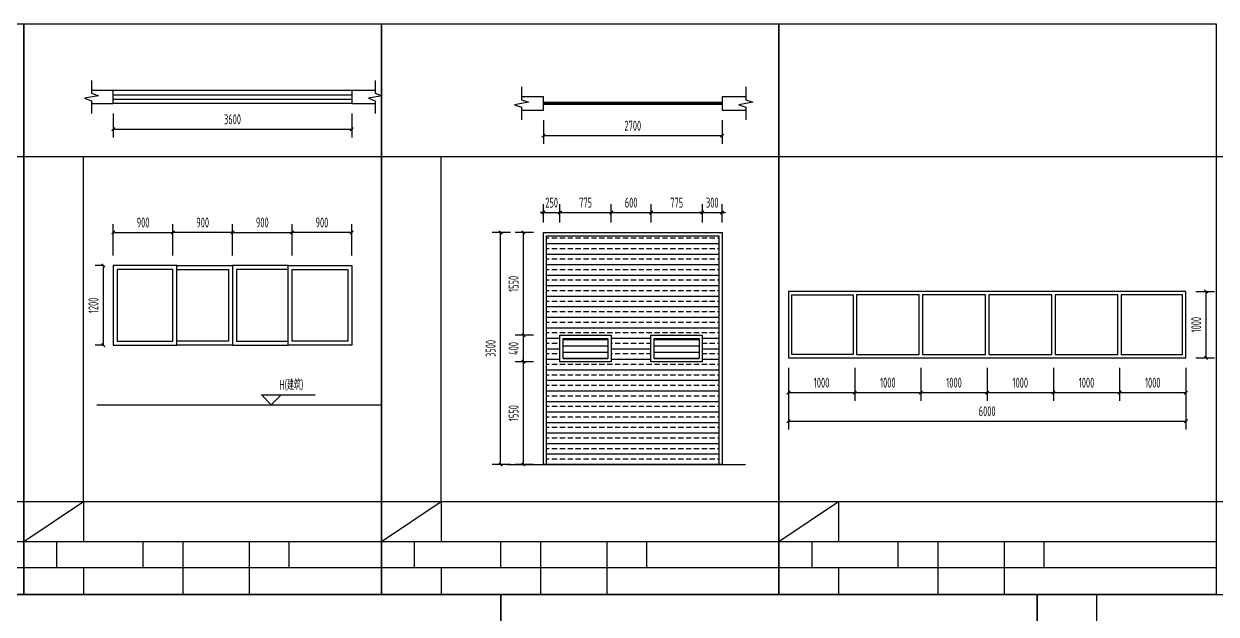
# Model space of a CAD drawing. Header units: millimetres. Extents: x 0 to 84100, y 0 to 29700.
# Drawn here: x 10250 to 28250, y 11690 to 20593 of the extents above; entities that cross this region are included whole.
import ezdxf
from ezdxf.enums import TextEntityAlignment as Align

# ---------------------------------------------------------------- set-up
doc = ezdxf.new("R2010")
doc.units = ezdxf.units.MM
doc.linetypes.add('DASHED', pattern=[19.05, 12.7, -6.35])
for name, color, linetype in [('A-ANNO-DIMS2', 94, 'Continuous'), ('A-ANNO-LEV1', 3, 'Continuous'), ('A-ANNO-SYMB', 3, 'Continuous'), ('A-ANNO-XREF', 7, 'Continuous'), ('A-DETL-LIN2', 7, 'Continuous'), ('A-DOOR', 4, 'Continuous'), ('A-ELEV-HATC', 8, 'Continuous'), ('A-ELEV-LIN2', 7, 'Continuous'), ('A-FLOR-IDEN', 7, 'Continuous'), ('A-TEXT', 7, 'Continuous'), ('A-WALL-FULL', 2, 'Continuous'), ('A-WALL-PATT', 252, 'Continuous'), ('A-WIN', 4, 'Continuous'), ('WINDOW', 4, 'Continuous')]:
    doc.layers.add(name, color=color, linetype=linetype)
doc.styles.add('DIM_FONT', font='gbxwxt.shx', dxfattribs={"width": 0.6, "bigfont": 'gbhzfs.shx'})
doc.styles.add('DIM_FONT_T3', font='gbxwxt.shx', dxfattribs={"width": 0.6, "bigfont": 'gbhzfs.shx'})
doc.styles.add('GBstyle', font='gbxwxt.shx', dxfattribs={"width": 0.7, "bigfont": 'gbhzfs.shx'})
doc.styles.add('HZTXT', font='gbxwxt.shx', dxfattribs={"width": 0.8, "bigfont": 'gbhzfs.shx'})
doc.styles.add('TK-FONT', font='gbxwxt.shx', dxfattribs={"width": 0.7, "bigfont": 'gbhzfs.shx'})
doc.dimstyles.new('DIMN50', dxfattribs={"dimscale": 0.5, "dimtxt": 300, "dimasz": 100, "dimexe": 250, "dimexo": 300, "dimgap": 150, "dimtad": 1, "dimdec": 0, "dimzin": 0, "dimdsep": 46, "dimtxsty": 'DIM_FONT', "dimblk": 'ARCHTICK', "dimcen": 0.09, "dimclrt": 7, "dimazin": 2, "dimtfac": 1, "dimtdec": 0, "dimtix": 1, "dimtmove": 2, "dimatfit": 3, "dimfxl": 1, "dimtolj": 1, "dimtzin": 0, "dimarcsym": 0})
doc.dimstyles.new('DIMN50$TCH&&50', dxfattribs={"dimtxt": 150, "dimasz": 50, "dimexe": 125, "dimexo": 150, "dimgap": 75, "dimtad": 1, "dimdec": 0, "dimzin": 0, "dimdsep": 46, "dimtxsty": 'DIM_FONT_T3', "dimblk": 'ARCHTICK', "dimcen": 0.09, "dimclrt": 7, "dimazin": 2, "dimtfac": 1, "dimtdec": 0, "dimtix": 1, "dimtmove": 2, "dimatfit": 3, "dimfxl": 1, "dimtolj": 1, "dimtzin": 0, "dimarcsym": 0})

# ---------------------------------------------------------------- blocks, each defined once
blk = doc.blocks.new('CG_04')
for p, q in [((0, -7807), (12000, -7808)), ((12000, -8208), (0, -8207))]:
    blk.add_line(p, q)
at = {"layer": 'A-DETL-LIN2'}
for p, q in [((900, -7207), (900, 0)), ((0, -7807), (900, -7207)), ((0, -7207), (900, -7207)), ((900, -7207), (900, -7807)), ((900, -7207), (12000, -7208)), ((2400, -7807), (2400, -8607)), ((3400, -7807), (3400, -8607)), ((4000, -7807), (4000, -8207)), ((900, -8207), (900, -8607))]:
    blk.add_line(p, q, dxfattribs=at)
for points in [[(0, 0), (12000, -1), (12000, -8608), (0, -8608), (0, 0)], [(500, -8207), (500, -7807)], [(1800, -8207), (1800, -7807)]]:
    blk.add_lwpolyline(points, dxfattribs=at)
at = {"layer": 'A-TEXT', "color": 3, "linetype": 'Continuous', "style": 'HZTXT', "width": 0.7}
for s, p in [('洞口高', (280, -7489)), ('洞口宽', (646, -7744)), ('类别', (258, -8107)), ('编号', (2106, -8107)), ('合计', (3703, -8107)), ('使用部位', (453, -8507)), ('玻璃类型', (2910, -8507))]:
    blk.add_text(s, height=150, dxfattribs=at).set_placement(p, align=Align.CENTER)
at = {"layer": 'A-TEXT', "linetype": 'Continuous', "style": 'TK-FONT', "width": 0.7}
blk.add_text('详见平面图', height=150, dxfattribs=at).set_placement((1556, -8414), align=Align.MIDDLE)
blk = doc.blocks.new('_ArchTick')
at = {"color": 0, "linetype": 'ByBlock', "const_width": 0.4}
blk.add_lwpolyline([(-0.5, -0.5), (0.5, 0.5)], dxfattribs=at)
blk = doc.blocks.new('*D296')
at = {"layer": 'A-ANNO-DIMS2', "color": 0, "lineweight": -2, "ltscale": 10, "transparency": 16777216}
for p, q in [((18093, 19143), (18093, 18782)), ((20793, 19143), (20793, 18782)), ((18093, 18907), (20793, 18907))]:
    blk.add_line(p, q, dxfattribs=at)
at = {"layer": 'Defpoints', "color": 0, "ltscale": 10, "transparency": 16777216}
for p in [(18093, 19293), (20793, 19293), (20793, 18907)]:
    blk.add_point(p, dxfattribs=at)
at = {"layer": 'A-ANNO-DIMS2', "color": 0, "lineweight": -2, "ltscale": 10, "transparency": 16777216, "xscale": 50, "yscale": 50, "zscale": 50, "rotation": 180}
blk.add_blockref('_ArchTick', (18093, 18907), dxfattribs=at)
at = {"layer": 'A-ANNO-DIMS2', "color": 0, "lineweight": -2, "ltscale": 10, "transparency": 16777216, "xscale": 50, "yscale": 50, "zscale": 50}
blk.add_blockref('_ArchTick', (20793, 18907), dxfattribs=at)
at = {"layer": 'A-ANNO-DIMS2', "color": 7, "ltscale": 10, "transparency": 16777216, "insert": (19443, 19057), "char_height": 150, "attachment_point": 5, "style": 'DIM_FONT'}
blk.add_mtext('\\A1;2700', dxfattribs=at)
blk = doc.blocks.new('*D297')
at = {"layer": 'A-ANNO-DIMS2', "color": 0, "lineweight": -2, "ltscale": 10, "transparency": 16777216}
for p, q in [((18093, 19143), (18093, 18782)), ((20793, 19143), (20793, 18782)), ((18093, 18907), (20793, 18907))]:
    blk.add_line(p, q, dxfattribs=at)
at = {"layer": 'Defpoints', "color": 0, "ltscale": 10, "transparency": 16777216}
for p in [(18093, 19293), (20793, 19293), (20793, 18907)]:
    blk.add_point(p, dxfattribs=at)
at = {"layer": 'A-ANNO-DIMS2', "color": 0, "lineweight": -2, "ltscale": 10, "transparency": 16777216, "xscale": 50, "yscale": 50, "zscale": 50, "rotation": 180}
blk.add_blockref('_ArchTick', (18093, 18907), dxfattribs=at)
at = {"layer": 'A-ANNO-DIMS2', "color": 0, "lineweight": -2, "ltscale": 10, "transparency": 16777216, "xscale": 50, "yscale": 50, "zscale": 50}
blk.add_blockref('_ArchTick', (20793, 18907), dxfattribs=at)
at = {"layer": 'A-ANNO-DIMS2', "color": 7, "ltscale": 10, "transparency": 16777216, "insert": (19443, 19057), "char_height": 150, "attachment_point": 5, "style": 'DIM_FONT'}
blk.add_mtext('\\A1;2700', dxfattribs=at)
blk = doc.blocks.new('A$C66261555')
for p, q in [((0, 1760), (4500, 1760)), ((4500, 1360), (0, 1360))]:
    blk.add_line(p, q)
at = {"layer": 'A-DETL-LIN2'}
for p, q in [((0, 7567), (4500, 7567)), ((900, 2360), (900, 7567)), ((0, 1760), (900, 2360)), ((0, 2360), (900, 2360)), ((900, 2360), (900, 1760)), ((900, 2360), (4500, 2360)), ((2400, 1760), (2400, 960)), ((3400, 1760), (3400, 960)), ((4000, 1760), (4000, 1360)), ((900, 1360), (900, 960))]:
    blk.add_line(p, q, dxfattribs=at)
for points in [[(0, 9567), (4500, 9567), (4500, 960), (0, 960), (0, 9567)], [(500, 1360), (500, 1760)], [(1800, 1360), (1800, 1760)]]:
    blk.add_lwpolyline(points, dxfattribs=at)
at = {"layer": 'A-TEXT', "color": 3, "linetype": 'Continuous', "style": 'HZTXT', "width": 0.7}
for s, p in [('洞口高', (280, 2078)), ('洞口宽', (646, 1822)), ('类别', (258, 1460)), ('编号', (2106, 1460)), ('合计', (3703, 1460)), ('使用部位', (453, 1060)), ('门窗类型', (2910, 1060))]:
    blk.add_text(s, height=150, dxfattribs=at).set_placement(p, align=Align.CENTER)
at = {"layer": 'A-TEXT', "linetype": 'Continuous', "style": 'TK-FONT', "width": 0.7}
blk.add_text('详见平面图', height=150, dxfattribs=at).set_placement((1556, 1153), align=Align.MIDDLE)
blk = doc.blocks.new('*D418')
at = {"layer": 'A-ANNO-DIMS2', "color": 0, "lineweight": -2, "ltscale": 10, "transparency": 16777216}
for p, q in [((11450, 16947), (11325, 16947)), ((11450, 15747), (11450, 16947)), ((11450, 15747), (11325, 15747))]:
    blk.add_line(p, q, dxfattribs=at)
at = {"layer": 'Defpoints', "color": 0, "ltscale": 10, "transparency": 16777216}
for p in [(11450, 16947), (11600, 16947), (11600, 15747)]:
    blk.add_point(p, dxfattribs=at)
at = {"layer": 'A-ANNO-DIMS2', "color": 0, "lineweight": -2, "ltscale": 10, "transparency": 16777216, "xscale": 50, "yscale": 50, "zscale": 50}
for p, rotation in [((11450, 16947), 90), ((11450, 15747), 270)]:
    blk.add_blockref('_ArchTick', p, dxfattribs=dict(at, rotation=rotation))
at = {"layer": 'A-ANNO-DIMS2', "color": 7, "ltscale": 10, "transparency": 16777216, "insert": (11300, 16347), "char_height": 150, "attachment_point": 5, "rotation": 90, "style": 'DIM_FONT'}
blk.add_mtext('\\A1;1200', dxfattribs=at)
blk = doc.blocks.new('A$C0F08300E')
at = {"layer": 'A-ANNO-LEV1'}
for p, q in [((150, 0), (0, 150)), ((0, 150), (814, 150)), ((150, 0), (300, 150))]:
    blk.add_line(p, q, dxfattribs=at)
at = {"layer": 'A-FLOR-IDEN', "style": 'GBstyle', "width": 0.7}
blk.add_attdef('H(建筑)', (273, 226), '', height=150, dxfattribs=at)
blk = doc.blocks.new('*D419')
at = {"layer": 'A-ANNO-DIMS2', "color": 0, "lineweight": -2, "ltscale": 10, "transparency": 16777216}
for p, q in [((11600, 17097), (11600, 17572)), ((12500, 17097), (12500, 17572)), ((11600, 17447), (12500, 17447))]:
    blk.add_line(p, q, dxfattribs=at)
at = {"layer": 'Defpoints', "color": 0, "ltscale": 10, "transparency": 16777216}
for p in [(12500, 17447), (11600, 16947), (12500, 16947)]:
    blk.add_point(p, dxfattribs=at)
at = {"layer": 'A-ANNO-DIMS2', "color": 0, "lineweight": -2, "ltscale": 10, "transparency": 16777216, "xscale": 50, "yscale": 50, "zscale": 50, "rotation": 180}
blk.add_blockref('_ArchTick', (11600, 17447), dxfattribs=at)
at = {"layer": 'A-ANNO-DIMS2', "color": 0, "lineweight": -2, "ltscale": 10, "transparency": 16777216, "xscale": 50, "yscale": 50, "zscale": 50}
blk.add_blockref('_ArchTick', (12500, 17447), dxfattribs=at)
at = {"layer": 'A-ANNO-DIMS2', "color": 7, "ltscale": 10, "transparency": 16777216, "insert": (12050, 17597), "char_height": 150, "attachment_point": 5, "style": 'DIM_FONT'}
blk.add_mtext('\\A1;900', dxfattribs=at)
blk = doc.blocks.new('*D420')
at = {"layer": 'A-ANNO-DIMS2', "color": 0, "lineweight": -2, "ltscale": 10, "transparency": 16777216}
for p, q in [((12500, 17097), (12500, 17572)), ((13400, 17097), (13400, 17572)), ((13400, 17447), (12500, 17447))]:
    blk.add_line(p, q, dxfattribs=at)
at = {"layer": 'Defpoints', "color": 0, "ltscale": 10, "transparency": 16777216}
for p in [(12500, 17447), (12500, 16947), (13400, 16947)]:
    blk.add_point(p, dxfattribs=at)
at = {"layer": 'A-ANNO-DIMS2', "color": 0, "lineweight": -2, "ltscale": 10, "transparency": 16777216, "xscale": 50, "yscale": 50, "zscale": 50, "rotation": 180}
blk.add_blockref('_ArchTick', (12500, 17447), dxfattribs=at)
at = {"layer": 'A-ANNO-DIMS2', "color": 0, "lineweight": -2, "ltscale": 10, "transparency": 16777216, "xscale": 50, "yscale": 50, "zscale": 50}
blk.add_blockref('_ArchTick', (13400, 17447), dxfattribs=at)
at = {"layer": 'A-ANNO-DIMS2', "color": 7, "ltscale": 10, "transparency": 16777216, "insert": (12950, 17597), "char_height": 150, "attachment_point": 5, "style": 'DIM_FONT'}
blk.add_mtext('\\A1;900', dxfattribs=at)
blk = doc.blocks.new('*D402')
at = {"layer": 'A-ANNO-DIMS2', "color": 0, "lineweight": -2, "ltscale": 10, "transparency": 16777216}
for p, q in [((13400, 17097), (13400, 17572)), ((14300, 17097), (14300, 17572)), ((13400, 17447), (14300, 17447))]:
    blk.add_line(p, q, dxfattribs=at)
at = {"layer": 'Defpoints', "color": 0, "ltscale": 10, "transparency": 16777216}
for p in [(14300, 17447), (13400, 16947), (14300, 16947)]:
    blk.add_point(p, dxfattribs=at)
at = {"layer": 'A-ANNO-DIMS2', "color": 0, "lineweight": -2, "ltscale": 10, "transparency": 16777216, "xscale": 50, "yscale": 50, "zscale": 50, "rotation": 180}
blk.add_blockref('_ArchTick', (13400, 17447), dxfattribs=at)
at = {"layer": 'A-ANNO-DIMS2', "color": 0, "lineweight": -2, "ltscale": 10, "transparency": 16777216, "xscale": 50, "yscale": 50, "zscale": 50}
blk.add_blockref('_ArchTick', (14300, 17447), dxfattribs=at)
at = {"layer": 'A-ANNO-DIMS2', "color": 7, "ltscale": 10, "transparency": 16777216, "insert": (13850, 17597), "char_height": 150, "attachment_point": 5, "style": 'DIM_FONT'}
blk.add_mtext('\\A1;900', dxfattribs=at)
blk = doc.blocks.new('*D403')
at = {"layer": 'A-ANNO-DIMS2', "color": 0, "lineweight": -2, "ltscale": 10, "transparency": 16777216}
for p, q in [((14300, 17097), (14300, 17572)), ((15200, 17097), (15200, 17572)), ((15200, 17447), (14300, 17447))]:
    blk.add_line(p, q, dxfattribs=at)
at = {"layer": 'Defpoints', "color": 0, "ltscale": 10, "transparency": 16777216}
for p in [(14300, 17447), (14300, 16947), (15200, 16947)]:
    blk.add_point(p, dxfattribs=at)
at = {"layer": 'A-ANNO-DIMS2', "color": 0, "lineweight": -2, "ltscale": 10, "transparency": 16777216, "xscale": 50, "yscale": 50, "zscale": 50, "rotation": 180}
blk.add_blockref('_ArchTick', (14300, 17447), dxfattribs=at)
at = {"layer": 'A-ANNO-DIMS2', "color": 0, "lineweight": -2, "ltscale": 10, "transparency": 16777216, "xscale": 50, "yscale": 50, "zscale": 50}
blk.add_blockref('_ArchTick', (15200, 17447), dxfattribs=at)
at = {"layer": 'A-ANNO-DIMS2', "color": 7, "ltscale": 10, "transparency": 16777216, "insert": (14750, 17597), "char_height": 150, "attachment_point": 5, "style": 'DIM_FONT'}
blk.add_mtext('\\A1;900', dxfattribs=at)
blk = doc.blocks.new('*D404')
at = {"layer": 'A-ANNO-DIMS2', "color": 0, "lineweight": -2, "ltscale": 10, "transparency": 16777216}
for p, q in [((17597, 17447), (17322, 17447)), ((17447, 13947), (17447, 17447)), ((17597, 13947), (17322, 13947))]:
    blk.add_line(p, q, dxfattribs=at)
at = {"layer": 'Defpoints', "color": 0, "ltscale": 10, "transparency": 16777216}
for p in [(17447, 17447), (17747, 17447), (17747, 13947)]:
    blk.add_point(p, dxfattribs=at)
at = {"layer": 'A-ANNO-DIMS2', "color": 0, "lineweight": -2, "ltscale": 10, "transparency": 16777216, "xscale": 50, "yscale": 50, "zscale": 50}
for p, rotation in [((17447, 17447), 90), ((17447, 13947), 270)]:
    blk.add_blockref('_ArchTick', p, dxfattribs=dict(at, rotation=rotation))
at = {"layer": 'A-ANNO-DIMS2', "color": 7, "ltscale": 10, "transparency": 16777216, "insert": (17297, 15697), "char_height": 150, "attachment_point": 5, "rotation": 90, "style": 'DIM_FONT'}
blk.add_mtext('\\A1;3500', dxfattribs=at)
blk = doc.blocks.new('CG_02')
for p, q in [((0, -7807), (8100, -7807)), ((8100, -8207), (0, -8207))]:
    blk.add_line(p, q)
at = {"layer": 'A-DETL-LIN2'}
for p, q in [((0, -2000), (8100, -2000)), ((900, -7207), (900, -2000)), ((0, -7807), (900, -7207)), ((0, -7207), (900, -7207)), ((900, -7207), (900, -7807)), ((900, -7207), (8100, -7207)), ((2400, -7807), (2400, -8607)), ((3400, -7807), (3400, -8607)), ((4000, -7807), (4000, -8207)), ((900, -8207), (900, -8607))]:
    blk.add_line(p, q, dxfattribs=at)
for points in [[(0, 0), (8100, 0), (8100, -8607), (0, -8607), (0, 0)], [(500, -8207), (500, -7807)], [(1800, -8207), (1800, -7807)]]:
    blk.add_lwpolyline(points, dxfattribs=at)
at = {"layer": 'A-TEXT', "color": 3, "linetype": 'Continuous', "style": 'HZTXT', "width": 0.7}
for s, p in [('洞口高', (280, -7489)), ('洞口宽', (646, -7744)), ('类别', (258, -8107)), ('编号', (2106, -8107)), ('合计', (3703, -8107)), ('使用部位', (453, -8507)), ('门类型', (2910, -8507))]:
    blk.add_text(s, height=150, dxfattribs=at).set_placement(p, align=Align.CENTER)
at = {"layer": 'A-TEXT', "linetype": 'Continuous', "style": 'TK-FONT', "width": 0.7}
blk.add_text('详见平面图', height=150, dxfattribs=at).set_placement((1556, -8414), align=Align.MIDDLE)
blk = doc.blocks.new('*D371')
at = {"layer": 'A-ANNO-DIMS2', "color": 0, "lineweight": -2, "ltscale": 10, "transparency": 16777216}
for p, q in [((11600, 19240), (11600, 18879)), ((15200, 19240), (15200, 18879)), ((11600, 19004), (15200, 19004))]:
    blk.add_line(p, q, dxfattribs=at)
at = {"layer": 'Defpoints', "color": 0, "ltscale": 10, "transparency": 16777216}
for p in [(11600, 19390), (15200, 19390), (15200, 19004)]:
    blk.add_point(p, dxfattribs=at)
at = {"layer": 'A-ANNO-DIMS2', "color": 0, "lineweight": -2, "ltscale": 10, "transparency": 16777216, "xscale": 50, "yscale": 50, "zscale": 50, "rotation": 180}
blk.add_blockref('_ArchTick', (11600, 19004), dxfattribs=at)
at = {"layer": 'A-ANNO-DIMS2', "color": 0, "lineweight": -2, "ltscale": 10, "transparency": 16777216, "xscale": 50, "yscale": 50, "zscale": 50}
blk.add_blockref('_ArchTick', (15200, 19004), dxfattribs=at)
at = {"layer": 'A-ANNO-DIMS2', "color": 7, "ltscale": 10, "transparency": 16777216, "insert": (13400, 19154), "char_height": 150, "attachment_point": 5, "style": 'DIM_FONT_T3'}
blk.add_mtext('\\A1;3600', dxfattribs=at)
blk = doc.blocks.new('*D375')
at = {"layer": 'A-ANNO-DIMS2', "color": 0, "lineweight": -2, "ltscale": 10, "transparency": 16777216}
for p, q in [((18093, 17597), (18093, 17872)), ((18343, 17597), (18343, 17872)), ((18093, 17747), (18043, 17747)), ((18093, 17747), (18343, 17747)), ((18343, 17747), (18393, 17747))]:
    blk.add_line(p, q, dxfattribs=at)
at = {"layer": 'Defpoints', "color": 0, "ltscale": 10, "transparency": 16777216}
for p in [(18343, 17747), (18093, 17447), (18343, 17447)]:
    blk.add_point(p, dxfattribs=at)
at = {"layer": 'A-ANNO-DIMS2', "color": 0, "lineweight": -2, "ltscale": 10, "transparency": 16777216, "xscale": 50, "yscale": 50, "zscale": 50}
blk.add_blockref('_ArchTick', (18093, 17747), dxfattribs=at)
at = {"layer": 'A-ANNO-DIMS2', "color": 0, "lineweight": -2, "ltscale": 10, "transparency": 16777216, "xscale": 50, "yscale": 50, "zscale": 50, "rotation": 180}
blk.add_blockref('_ArchTick', (18343, 17747), dxfattribs=at)
at = {"layer": 'A-ANNO-DIMS2', "color": 7, "ltscale": 10, "transparency": 16777216, "insert": (18218, 17897), "char_height": 150, "attachment_point": 5, "style": 'DIM_FONT_T3'}
blk.add_mtext('\\A1;250', dxfattribs=at)
blk = doc.blocks.new('*D376')
at = {"layer": 'A-ANNO-DIMS2', "color": 0, "lineweight": -2, "ltscale": 10, "transparency": 16777216}
for p, q in [((18343, 17597), (18343, 17872)), ((19118, 17597), (19118, 17872)), ((18343, 17747), (19118, 17747))]:
    blk.add_line(p, q, dxfattribs=at)
at = {"layer": 'Defpoints', "color": 0, "ltscale": 10, "transparency": 16777216}
for p in [(19118, 17747), (18343, 17447), (19118, 17447)]:
    blk.add_point(p, dxfattribs=at)
at = {"layer": 'A-ANNO-DIMS2', "color": 0, "lineweight": -2, "ltscale": 10, "transparency": 16777216, "xscale": 50, "yscale": 50, "zscale": 50, "rotation": 180}
blk.add_blockref('_ArchTick', (18343, 17747), dxfattribs=at)
at = {"layer": 'A-ANNO-DIMS2', "color": 0, "lineweight": -2, "ltscale": 10, "transparency": 16777216, "xscale": 50, "yscale": 50, "zscale": 50}
blk.add_blockref('_ArchTick', (19118, 17747), dxfattribs=at)
at = {"layer": 'A-ANNO-DIMS2', "color": 7, "ltscale": 10, "transparency": 16777216, "insert": (18730, 17897), "char_height": 150, "attachment_point": 5, "style": 'DIM_FONT_T3'}
blk.add_mtext('\\A1;775', dxfattribs=at)
blk = doc.blocks.new('*D377')
at = {"layer": 'A-ANNO-DIMS2', "color": 0, "lineweight": -2, "ltscale": 10, "transparency": 16777216}
for p, q in [((19118, 17597), (19118, 17872)), ((19718, 17597), (19718, 17872)), ((19118, 17747), (19718, 17747))]:
    blk.add_line(p, q, dxfattribs=at)
at = {"layer": 'Defpoints', "color": 0, "ltscale": 10, "transparency": 16777216}
for p in [(19718, 17747), (19118, 17447), (19718, 17447)]:
    blk.add_point(p, dxfattribs=at)
at = {"layer": 'A-ANNO-DIMS2', "color": 0, "lineweight": -2, "ltscale": 10, "transparency": 16777216, "xscale": 50, "yscale": 50, "zscale": 50, "rotation": 180}
blk.add_blockref('_ArchTick', (19118, 17747), dxfattribs=at)
at = {"layer": 'A-ANNO-DIMS2', "color": 0, "lineweight": -2, "ltscale": 10, "transparency": 16777216, "xscale": 50, "yscale": 50, "zscale": 50}
blk.add_blockref('_ArchTick', (19718, 17747), dxfattribs=at)
at = {"layer": 'A-ANNO-DIMS2', "color": 7, "ltscale": 10, "transparency": 16777216, "insert": (19418, 17897), "char_height": 150, "attachment_point": 5, "style": 'DIM_FONT_T3'}
blk.add_mtext('\\A1;600', dxfattribs=at)
blk = doc.blocks.new('*D378')
at = {"layer": 'A-ANNO-DIMS2', "color": 0, "lineweight": -2, "ltscale": 10, "transparency": 16777216}
for p, q in [((19718, 17597), (19718, 17872)), ((20493, 17597), (20493, 17872)), ((19718, 17747), (20493, 17747))]:
    blk.add_line(p, q, dxfattribs=at)
at = {"layer": 'Defpoints', "color": 0, "ltscale": 10, "transparency": 16777216}
for p in [(20493, 17747), (19718, 17447), (20493, 17447)]:
    blk.add_point(p, dxfattribs=at)
at = {"layer": 'A-ANNO-DIMS2', "color": 0, "lineweight": -2, "ltscale": 10, "transparency": 16777216, "xscale": 50, "yscale": 50, "zscale": 50, "rotation": 180}
blk.add_blockref('_ArchTick', (19718, 17747), dxfattribs=at)
at = {"layer": 'A-ANNO-DIMS2', "color": 0, "lineweight": -2, "ltscale": 10, "transparency": 16777216, "xscale": 50, "yscale": 50, "zscale": 50}
blk.add_blockref('_ArchTick', (20493, 17747), dxfattribs=at)
at = {"layer": 'A-ANNO-DIMS2', "color": 7, "ltscale": 10, "transparency": 16777216, "insert": (20105, 17897), "char_height": 150, "attachment_point": 5, "style": 'DIM_FONT_T3'}
blk.add_mtext('\\A1;775', dxfattribs=at)
blk = doc.blocks.new('*D379')
at = {"layer": 'A-ANNO-DIMS2', "color": 0, "lineweight": -2, "ltscale": 10, "transparency": 16777216}
for p, q in [((20493, 17597), (20493, 17872)), ((20793, 17597), (20793, 17872)), ((20493, 17747), (20443, 17747)), ((20493, 17747), (20793, 17747)), ((20793, 17747), (20843, 17747))]:
    blk.add_line(p, q, dxfattribs=at)
at = {"layer": 'Defpoints', "color": 0, "ltscale": 10, "transparency": 16777216}
for p in [(20793, 17747), (20493, 17447), (20793, 17447)]:
    blk.add_point(p, dxfattribs=at)
at = {"layer": 'A-ANNO-DIMS2', "color": 0, "lineweight": -2, "ltscale": 10, "transparency": 16777216, "xscale": 50, "yscale": 50, "zscale": 50}
blk.add_blockref('_ArchTick', (20493, 17747), dxfattribs=at)
at = {"layer": 'A-ANNO-DIMS2', "color": 0, "lineweight": -2, "ltscale": 10, "transparency": 16777216, "xscale": 50, "yscale": 50, "zscale": 50, "rotation": 180}
blk.add_blockref('_ArchTick', (20793, 17747), dxfattribs=at)
at = {"layer": 'A-ANNO-DIMS2', "color": 7, "ltscale": 10, "transparency": 16777216, "insert": (20643, 17897), "char_height": 150, "attachment_point": 5, "style": 'DIM_FONT_T3'}
blk.add_mtext('\\A1;300', dxfattribs=at)
blk = doc.blocks.new('*D380')
at = {"layer": 'A-ANNO-DIMS2', "color": 0, "lineweight": -2, "ltscale": 10, "transparency": 16777216}
for p, q in [((17943, 15497), (17668, 15497)), ((17793, 13947), (17793, 15497)), ((17943, 13947), (17668, 13947))]:
    blk.add_line(p, q, dxfattribs=at)
at = {"layer": 'Defpoints', "color": 0, "ltscale": 10, "transparency": 16777216}
for p in [(17793, 15497), (18093, 15497), (18093, 13947)]:
    blk.add_point(p, dxfattribs=at)
at = {"layer": 'A-ANNO-DIMS2', "color": 0, "lineweight": -2, "ltscale": 10, "transparency": 16777216, "xscale": 50, "yscale": 50, "zscale": 50}
for p, rotation in [((17793, 15497), 90), ((17793, 13947), 270)]:
    blk.add_blockref('_ArchTick', p, dxfattribs=dict(at, rotation=rotation))
at = {"layer": 'A-ANNO-DIMS2', "color": 7, "ltscale": 10, "transparency": 16777216, "insert": (17643, 14722), "char_height": 150, "attachment_point": 5, "rotation": 90, "style": 'DIM_FONT_T3'}
blk.add_mtext('\\A1;1550', dxfattribs=at)
blk = doc.blocks.new('*D381')
at = {"layer": 'A-ANNO-DIMS2', "color": 0, "lineweight": -2, "ltscale": 10, "transparency": 16777216}
for p, q in [((17943, 15897), (17668, 15897)), ((17793, 15497), (17793, 15897)), ((17943, 15497), (17668, 15497))]:
    blk.add_line(p, q, dxfattribs=at)
at = {"layer": 'Defpoints', "color": 0, "ltscale": 10, "transparency": 16777216}
for p in [(17793, 15897), (18093, 15897), (18093, 15497)]:
    blk.add_point(p, dxfattribs=at)
at = {"layer": 'A-ANNO-DIMS2', "color": 0, "lineweight": -2, "ltscale": 10, "transparency": 16777216, "xscale": 50, "yscale": 50, "zscale": 50}
for p, rotation in [((17793, 15897), 90), ((17793, 15497), 270)]:
    blk.add_blockref('_ArchTick', p, dxfattribs=dict(at, rotation=rotation))
at = {"layer": 'A-ANNO-DIMS2', "color": 7, "ltscale": 10, "transparency": 16777216, "insert": (17643, 15697), "char_height": 150, "attachment_point": 5, "rotation": 90, "style": 'DIM_FONT_T3'}
blk.add_mtext('\\A1;400', dxfattribs=at)
blk = doc.blocks.new('*D382')
at = {"layer": 'A-ANNO-DIMS2', "color": 0, "lineweight": -2, "ltscale": 10, "transparency": 16777216}
for p, q in [((17943, 17447), (17668, 17447)), ((17793, 15897), (17793, 17447)), ((17943, 15897), (17668, 15897))]:
    blk.add_line(p, q, dxfattribs=at)
at = {"layer": 'Defpoints', "color": 0, "ltscale": 10, "transparency": 16777216}
for p in [(17793, 17447), (18093, 17447), (18093, 15897)]:
    blk.add_point(p, dxfattribs=at)
at = {"layer": 'A-ANNO-DIMS2', "color": 0, "lineweight": -2, "ltscale": 10, "transparency": 16777216, "xscale": 50, "yscale": 50, "zscale": 50}
for p, rotation in [((17793, 17447), 90), ((17793, 15897), 270)]:
    blk.add_blockref('_ArchTick', p, dxfattribs=dict(at, rotation=rotation))
at = {"layer": 'A-ANNO-DIMS2', "color": 7, "ltscale": 10, "transparency": 16777216, "insert": (17643, 16672), "char_height": 150, "attachment_point": 5, "rotation": 90, "style": 'DIM_FONT_T3'}
blk.add_mtext('\\A1;1550', dxfattribs=at)
blk = doc.blocks.new('*D392')
at = {"layer": 'A-ANNO-DIMS2', "color": 0, "lineweight": -2, "ltscale": 10, "transparency": 16777216}
for p, q in [((21793, 15406), (21793, 14906)), ((22793, 15406), (22793, 14906)), ((21793, 15031), (22793, 15031))]:
    blk.add_line(p, q, dxfattribs=at)
at = {"layer": 'Defpoints', "color": 0, "ltscale": 10, "transparency": 16777216}
for p in [(21793, 15556), (22793, 15556), (22793, 15031)]:
    blk.add_point(p, dxfattribs=at)
at = {"layer": 'A-ANNO-DIMS2', "color": 0, "lineweight": -2, "ltscale": 10, "transparency": 16777216, "xscale": 50, "yscale": 50, "zscale": 50, "rotation": 180}
blk.add_blockref('_ArchTick', (21793, 15031), dxfattribs=at)
at = {"layer": 'A-ANNO-DIMS2', "color": 0, "lineweight": -2, "ltscale": 10, "transparency": 16777216, "xscale": 50, "yscale": 50, "zscale": 50}
blk.add_blockref('_ArchTick', (22793, 15031), dxfattribs=at)
at = {"layer": 'A-ANNO-DIMS2', "color": 7, "ltscale": 10, "transparency": 16777216, "insert": (22293, 15181), "char_height": 150, "attachment_point": 5, "style": 'DIM_FONT_T3'}
blk.add_mtext('\\A1;1000', dxfattribs=at)
blk = doc.blocks.new('*D393')
at = {"layer": 'A-ANNO-DIMS2', "color": 0, "lineweight": -2, "ltscale": 10, "transparency": 16777216}
for p, q in [((22793, 15406), (22793, 14906)), ((23793, 15406), (23793, 14906)), ((22793, 15031), (23793, 15031))]:
    blk.add_line(p, q, dxfattribs=at)
at = {"layer": 'Defpoints', "color": 0, "ltscale": 10, "transparency": 16777216}
for p in [(22793, 15556), (23793, 15556), (23793, 15031)]:
    blk.add_point(p, dxfattribs=at)
at = {"layer": 'A-ANNO-DIMS2', "color": 0, "lineweight": -2, "ltscale": 10, "transparency": 16777216, "xscale": 50, "yscale": 50, "zscale": 50, "rotation": 180}
blk.add_blockref('_ArchTick', (22793, 15031), dxfattribs=at)
at = {"layer": 'A-ANNO-DIMS2', "color": 0, "lineweight": -2, "ltscale": 10, "transparency": 16777216, "xscale": 50, "yscale": 50, "zscale": 50}
blk.add_blockref('_ArchTick', (23793, 15031), dxfattribs=at)
at = {"layer": 'A-ANNO-DIMS2', "color": 7, "ltscale": 10, "transparency": 16777216, "insert": (23293, 15181), "char_height": 150, "attachment_point": 5, "style": 'DIM_FONT_T3'}
blk.add_mtext('\\A1;1000', dxfattribs=at)
blk = doc.blocks.new('*D394')
at = {"layer": 'A-ANNO-DIMS2', "color": 0, "lineweight": -2, "ltscale": 10, "transparency": 16777216}
for p, q in [((23793, 15406), (23793, 14906)), ((24793, 15406), (24793, 14906)), ((23793, 15031), (24793, 15031))]:
    blk.add_line(p, q, dxfattribs=at)
at = {"layer": 'Defpoints', "color": 0, "ltscale": 10, "transparency": 16777216}
for p in [(23793, 15556), (24793, 15556), (24793, 15031)]:
    blk.add_point(p, dxfattribs=at)
at = {"layer": 'A-ANNO-DIMS2', "color": 0, "lineweight": -2, "ltscale": 10, "transparency": 16777216, "xscale": 50, "yscale": 50, "zscale": 50, "rotation": 180}
blk.add_blockref('_ArchTick', (23793, 15031), dxfattribs=at)
at = {"layer": 'A-ANNO-DIMS2', "color": 0, "lineweight": -2, "ltscale": 10, "transparency": 16777216, "xscale": 50, "yscale": 50, "zscale": 50}
blk.add_blockref('_ArchTick', (24793, 15031), dxfattribs=at)
at = {"layer": 'A-ANNO-DIMS2', "color": 7, "ltscale": 10, "transparency": 16777216, "insert": (24293, 15181), "char_height": 150, "attachment_point": 5, "style": 'DIM_FONT_T3'}
blk.add_mtext('\\A1;1000', dxfattribs=at)
blk = doc.blocks.new('*D395')
at = {"layer": 'A-ANNO-DIMS2', "color": 0, "lineweight": -2, "ltscale": 10, "transparency": 16777216}
for p, q in [((24793, 15406), (24793, 14906)), ((25793, 15406), (25793, 14906)), ((24793, 15031), (25793, 15031))]:
    blk.add_line(p, q, dxfattribs=at)
at = {"layer": 'Defpoints', "color": 0, "ltscale": 10, "transparency": 16777216}
for p in [(24793, 15556), (25793, 15556), (25793, 15031)]:
    blk.add_point(p, dxfattribs=at)
at = {"layer": 'A-ANNO-DIMS2', "color": 0, "lineweight": -2, "ltscale": 10, "transparency": 16777216, "xscale": 50, "yscale": 50, "zscale": 50, "rotation": 180}
blk.add_blockref('_ArchTick', (24793, 15031), dxfattribs=at)
at = {"layer": 'A-ANNO-DIMS2', "color": 0, "lineweight": -2, "ltscale": 10, "transparency": 16777216, "xscale": 50, "yscale": 50, "zscale": 50}
blk.add_blockref('_ArchTick', (25793, 15031), dxfattribs=at)
at = {"layer": 'A-ANNO-DIMS2', "color": 7, "ltscale": 10, "transparency": 16777216, "insert": (25293, 15181), "char_height": 150, "attachment_point": 5, "style": 'DIM_FONT_T3'}
blk.add_mtext('\\A1;1000', dxfattribs=at)
blk = doc.blocks.new('*D396')
at = {"layer": 'A-ANNO-DIMS2', "color": 0, "lineweight": -2, "ltscale": 10, "transparency": 16777216}
for p, q in [((25793, 15406), (25793, 14906)), ((26793, 15406), (26793, 14906)), ((25793, 15031), (26793, 15031))]:
    blk.add_line(p, q, dxfattribs=at)
at = {"layer": 'Defpoints', "color": 0, "ltscale": 10, "transparency": 16777216}
for p in [(25793, 15556), (26793, 15556), (26793, 15031)]:
    blk.add_point(p, dxfattribs=at)
at = {"layer": 'A-ANNO-DIMS2', "color": 0, "lineweight": -2, "ltscale": 10, "transparency": 16777216, "xscale": 50, "yscale": 50, "zscale": 50, "rotation": 180}
blk.add_blockref('_ArchTick', (25793, 15031), dxfattribs=at)
at = {"layer": 'A-ANNO-DIMS2', "color": 0, "lineweight": -2, "ltscale": 10, "transparency": 16777216, "xscale": 50, "yscale": 50, "zscale": 50}
blk.add_blockref('_ArchTick', (26793, 15031), dxfattribs=at)
at = {"layer": 'A-ANNO-DIMS2', "color": 7, "ltscale": 10, "transparency": 16777216, "insert": (26293, 15181), "char_height": 150, "attachment_point": 5, "style": 'DIM_FONT_T3'}
blk.add_mtext('\\A1;1000', dxfattribs=at)
blk = doc.blocks.new('*D397')
at = {"layer": 'A-ANNO-DIMS2', "color": 0, "lineweight": -2, "ltscale": 10, "transparency": 16777216}
for p, q in [((26793, 15406), (26793, 14906)), ((27793, 15406), (27793, 14906)), ((26793, 15031), (27793, 15031))]:
    blk.add_line(p, q, dxfattribs=at)
at = {"layer": 'Defpoints', "color": 0, "ltscale": 10, "transparency": 16777216}
for p in [(26793, 15556), (27793, 15556), (27793, 15031)]:
    blk.add_point(p, dxfattribs=at)
at = {"layer": 'A-ANNO-DIMS2', "color": 0, "lineweight": -2, "ltscale": 10, "transparency": 16777216, "xscale": 50, "yscale": 50, "zscale": 50, "rotation": 180}
blk.add_blockref('_ArchTick', (26793, 15031), dxfattribs=at)
at = {"layer": 'A-ANNO-DIMS2', "color": 0, "lineweight": -2, "ltscale": 10, "transparency": 16777216, "xscale": 50, "yscale": 50, "zscale": 50}
blk.add_blockref('_ArchTick', (27793, 15031), dxfattribs=at)
at = {"layer": 'A-ANNO-DIMS2', "color": 7, "ltscale": 10, "transparency": 16777216, "insert": (27293, 15181), "char_height": 150, "attachment_point": 5, "style": 'DIM_FONT_T3'}
blk.add_mtext('\\A1;1000', dxfattribs=at)
blk = doc.blocks.new('*D398')
at = {"layer": 'A-ANNO-DIMS2', "color": 0, "lineweight": -2, "ltscale": 10, "transparency": 16777216}
for p, q in [((27943, 16556), (28223, 16556)), ((28098, 15556), (28098, 16556)), ((27943, 15556), (28223, 15556))]:
    blk.add_line(p, q, dxfattribs=at)
at = {"layer": 'Defpoints', "color": 0, "ltscale": 10, "transparency": 16777216}
for p in [(27793, 16556), (28098, 16556), (27793, 15556)]:
    blk.add_point(p, dxfattribs=at)
at = {"layer": 'A-ANNO-DIMS2', "color": 0, "lineweight": -2, "ltscale": 10, "transparency": 16777216, "xscale": 50, "yscale": 50, "zscale": 50}
for p, rotation in [((28098, 16556), 90), ((28098, 15556), 270)]:
    blk.add_blockref('_ArchTick', p, dxfattribs=dict(at, rotation=rotation))
at = {"layer": 'A-ANNO-DIMS2', "color": 7, "ltscale": 10, "transparency": 16777216, "insert": (27948, 16056), "char_height": 150, "attachment_point": 5, "rotation": 90, "style": 'DIM_FONT_T3'}
blk.add_mtext('\\A1;1000', dxfattribs=at)
blk = doc.blocks.new('*D237')
at = {"layer": 'A-ANNO-DIMS2', "color": 0, "lineweight": -2, "ltscale": 10, "transparency": 16777216}
for p, q in [((21793, 15256), (21793, 14475)), ((27793, 15256), (27793, 14475)), ((21793, 14600), (27793, 14600))]:
    blk.add_line(p, q, dxfattribs=at)
at = {"layer": 'Defpoints', "color": 0, "ltscale": 10, "transparency": 16777216}
for p in [(21793, 15406), (27793, 15406), (27793, 14600)]:
    blk.add_point(p, dxfattribs=at)
at = {"layer": 'A-ANNO-DIMS2', "color": 0, "lineweight": -2, "ltscale": 10, "transparency": 16777216, "xscale": 50, "yscale": 50, "zscale": 50, "rotation": 180}
blk.add_blockref('_ArchTick', (21793, 14600), dxfattribs=at)
at = {"layer": 'A-ANNO-DIMS2', "color": 0, "lineweight": -2, "ltscale": 10, "transparency": 16777216, "xscale": 50, "yscale": 50, "zscale": 50}
blk.add_blockref('_ArchTick', (27793, 14600), dxfattribs=at)
at = {"layer": 'A-ANNO-DIMS2', "color": 7, "ltscale": 10, "transparency": 16777216, "insert": (24793, 14750), "char_height": 150, "attachment_point": 5, "style": 'DIM_FONT_T3'}
blk.add_mtext('\\A1;6000', dxfattribs=at)

msp = doc.modelspace()

# ---------------------------------------------------------------- hatches: boundary and pattern name
at = {"layer": 'A-ELEV-HATC'}
h = msp.add_hatch(dxfattribs=at)
h.set_pattern_fill('LINE', color=256, scale=100, style=0)
h.set_pattern_definition([(0, (18392.9, 15546.67), (0, 95.25), [])])
h.paths.add_polyline_path([(19067.9, 15846.7), (18392.9, 15846.7), (18392.9, 15546.7), (19067.9, 15546.7)])
h = msp.add_hatch(dxfattribs=at)
h.set_pattern_fill('LINE', color=256, scale=100, style=0)
h.set_pattern_definition([(0, (19767.9, 15546.67), (0, 95.25), [])])
h.paths.add_polyline_path([(20442.9, 15846.7), (19767.9, 15846.7), (19767.9, 15546.7), (20442.9, 15546.7)])
at = {"layer": 'A-WALL-PATT'}
h = msp.add_hatch(dxfattribs=at)
h.set_pattern_fill('ANSI33', color=256, scale=50, angle=135, style=0)
h.set_pattern_definition([(180, (18142.9, 13946.67), (-1e-14, -158.75), []), (180, (18063.52, 14026.04), (-1e-14, -158.75), [79.375, -39.6875])])
h.paths.add_polyline_path([(19717.9, 15496.7), (19717.9, 15896.7), (20492.9, 15896.7), (20492.9, 15496.7)])
h.paths.add_polyline_path([(20742.9, 13946.7), (20742.9, 17396.7), (18142.9, 17396.7), (18142.9, 13946.7)])
h.paths.add_polyline_path([(18342.9, 15496.7), (18342.9, 15896.7), (19117.9, 15896.7), (19117.9, 15496.7)])

# ---------------------------------------------------------------- linework, layer by layer
for p, q in [((10250, 12786.7), (15650, 12786.7)), ((15650, 12786.7), (23750, 12786.7)), ((21650, 12786.7), (28250, 12786.7)), ((15650, 12386.7), (10250, 12386.7)), ((23750, 12386.7), (15650, 12386.7)), ((28250, 12386.7), (21650, 12386.7))]:
    msp.add_line(p, q)
at = {"layer": 'A-ANNO-SYMB'}
for points in [[(11270.8, 19740.4), (11270.8, 19546.6), (11375.8, 19508.4), (11165.8, 19471.4), (11270.8, 19434.1), (11270.8, 19240.4)], [(15555.8, 19740.4), (15555.8, 19546.6), (15660.8, 19508.4), (15450.8, 19471.4), (15555.8, 19434.1), (15555.8, 19240.4)], [(17763.7, 19643.3), (17763.7, 19449.6), (17868.7, 19411.4), (17658.7, 19374.3), (17763.7, 19337.1), (17763.7, 19143.3)], [(21148.7, 19643.3), (21148.7, 19449.6), (21253.7, 19411.4), (21043.7, 19374.3), (21148.7, 19337.1), (21148.7, 19143.3)]]:
    msp.add_lwpolyline(points, dxfattribs=at)
at = {"layer": 'A-DETL-LIN2'}
for p, q in [((10250, 18593.3), (15650, 18593.3)), ((11150, 13386.7), (11150, 18593.3)), ((15650, 18593.3), (37550.1, 18593.3)), ((16550, 13386.7), (16550, 18593.3)), ((10250, 12786.7), (11150, 13386.7)), ((10250, 13386.7), (11150, 13386.7)), ((11150, 13386.7), (11150, 12786.7)), ((11150, 13386.7), (15650, 13386.7)), ((15650, 12786.7), (16550, 13386.7)), ((15650, 13386.7), (16550, 13386.7)), ((16550, 13386.7), (16550, 12786.7)), ((16550, 13386.7), (23750, 13386.7)), ((21650, 12786.7), (22550, 13386.7)), ((21650, 13386.7), (22550, 13386.7)), ((22550, 13386.7), (22550, 12786.7)), ((22550, 13386.7), (28250, 13386.7)), ((28250, 13386.7), (29150, 13386.7)), ((12650, 12786.7), (12650, 11986.7)), ((13650, 12786.7), (13650, 11986.7)), ((14250, 12786.7), (14250, 12386.7)), ((18050, 12786.7), (18050, 11986.7)), ((19050, 12786.7), (19050, 11986.7)), ((19650, 12786.7), (19650, 12386.7)), ((24050, 12786.7), (24050, 11986.7)), ((25050, 12786.7), (25050, 11986.7)), ((25650, 12786.7), (25650, 12386.7)), ((11150, 12386.7), (11150, 11986.7)), ((16550, 12386.7), (16550, 11986.7)), ((22550, 12386.7), (22550, 11986.7)), ((25550, 3380), (25550, 11986.7))]:
    msp.add_line(p, q, dxfattribs=at)
for points in [[(10250, 20593.3), (15650, 20593.3), (15650, 11986.7), (10250, 11986.7), (10250, 20593.3)], [(15650, 20593.3), (21650, 20593.3), (21650, 11986.7), (15650, 11986.7), (15650, 20593.3)], [(21650, 20593.3), (28250, 20593.3), (28250, 11987.4), (21650, 11986.7), (21650, 20593.3)], [(10750, 12386.7), (10750, 12786.7)], [(12050, 12386.7), (12050, 12786.7)], [(16150, 12386.7), (16150, 12786.7)], [(17450, 12386.7), (17450, 12786.7)], [(22150, 12386.7), (22150, 12786.7)], [(23450, 12386.7), (23450, 12786.7)]]:
    msp.add_lwpolyline(points, dxfattribs=at)
at = {"layer": 'A-DOOR', "linetype": 'DASHED', "ltscale": 0.05, "const_width": 50}
msp.add_lwpolyline([(20792.9, 19393.3), (18092.9, 19393.3)], dxfattribs=at)
at = {"layer": 'A-DOOR'}
for points in [[(18092.9, 17446.7), (20792.9, 17446.7), (20792.9, 13946.7), (18092.9, 13946.7)], [(11600, 15746.7), (12560, 15746.7), (12560, 16946.7), (11600, 16946.7)], [(13400, 15746.7), (12560, 15746.7), (12560, 16946.7), (13400, 16946.7)], [(13400, 15746.7), (14240, 15746.7), (14240, 16946.7), (13400, 16946.7)], [(15200, 15746.7), (14240, 15746.7), (14240, 16946.7), (15200, 16946.7)]]:
    msp.add_lwpolyline(points, close=True, dxfattribs=at)
at = {"layer": 'A-DOOR', "color": 8}
msp.add_lwpolyline([(18142.9, 13946.7), (18142.9, 17396.7), (20742.9, 17396.7), (20742.9, 13946.7)], dxfattribs=at)
for points in [[(11660, 15806.7), (12500, 15806.7), (12500, 16886.7), (11660, 16886.7)], [(13340, 15806.7), (12560, 15806.7), (12560, 16886.7), (13340, 16886.7)], [(13460, 15806.7), (14240, 15806.7), (14240, 16886.7), (13460, 16886.7)], [(15140, 15806.7), (14300, 15806.7), (14300, 16886.7), (15140, 16886.7)]]:
    msp.add_lwpolyline(points, close=True, dxfattribs=at)
at = {"layer": 'A-ELEV-LIN2'}
for p, q in [((11350, 14846.7), (15650, 14846.7)), ((17542.9, 13946.7), (21142.9, 13946.7))]:
    msp.add_line(p, q, dxfattribs=at)
at = {"layer": 'A-WALL-FULL', "ltscale": 10}
for p, q in [((11600, 19590.4), (11270.8, 19590.4)), ((11600, 19590.4), (11270.8, 19590.4)), ((15555.8, 19590.4), (15200, 19590.4)), ((15555.8, 19590.4), (15200, 19590.4)), ((18092.9, 19493.3), (17763.7, 19493.3)), ((18092.9, 19493.3), (17763.7, 19493.3)), ((18092.9, 19293.3), (18092.9, 19493.3)), ((18092.9, 19293.3), (18092.9, 19493.3)), ((21148.7, 19493.3), (20792.9, 19493.3)), ((20792.9, 19493.3), (20792.9, 19293.3)), ((21148.7, 19493.3), (20792.9, 19493.3)), ((20792.9, 19493.3), (20792.9, 19293.3)), ((11270.8, 19390.4), (11600, 19390.4)), ((11270.8, 19390.4), (11600, 19390.4)), ((15200, 19390.4), (15555.8, 19390.4)), ((15200, 19390.4), (15555.8, 19390.4)), ((17763.7, 19293.3), (18092.9, 19293.3)), ((17763.7, 19293.3), (18092.9, 19293.3)), ((20792.9, 19293.3), (21148.7, 19293.3)), ((20792.9, 19293.3), (21148.7, 19293.3))]:
    msp.add_line(p, q, dxfattribs=at)
at = {"layer": 'A-WIN'}
for points in [[(27793, 15555.9), (27793, 16555.9), (21793, 16555.9), (21793, 15555.9)], [(22768, 16505.9), (22768, 15605.9), (21843, 15605.9), (21843, 16505.9)], [(22818, 16505.9), (22818, 15605.9), (23768, 15605.9), (23768, 16505.9)], [(23818, 16505.9), (23818, 15605.9), (24768, 15605.9), (24768, 16505.9)], [(24818, 16505.9), (24818, 15605.9), (25768, 15605.9), (25768, 16505.9)], [(25818, 16505.9), (25818, 15605.9), (26768, 15605.9), (26768, 16505.9)], [(26818, 16505.9), (26818, 15605.9), (27743, 15605.9), (27743, 16505.9)], [(18342.9, 15896.7), (19117.9, 15896.7), (19117.9, 15496.7), (18342.9, 15496.7)], [(18392.9, 15846.7), (19067.9, 15846.7), (19067.9, 15546.7), (18392.9, 15546.7)], [(19717.9, 15896.7), (20492.9, 15896.7), (20492.9, 15496.7), (19717.9, 15496.7)], [(19767.9, 15846.7), (20442.9, 15846.7), (20442.9, 15546.7), (19767.9, 15546.7)]]:
    msp.add_lwpolyline(points, close=True, dxfattribs=at)
at = {"layer": 'WINDOW'}
for p, q in [((11600, 19390.4), (11600, 19590.4)), ((11600, 19390.4), (11600, 19590.4)), ((15200, 19590.4), (15200, 19390.4)), ((15200, 19590.4), (15200, 19390.4))]:
    msp.add_line(p, q, dxfattribs=at)
at = {"layer": 'WINDOW', "extrusion": (0, 0, -1)}
for p, q in [((11600, 19390.4), (11600, 19590.4)), ((15200, 19590.4), (11600, 19590.4)), ((11600, 19523.7), (15200, 19523.7)), ((11600, 19457.1), (15200, 19457.1)), ((15200, 19590.4), (15200, 19390.4)), ((15200, 19390.4), (11600, 19390.4))]:
    msp.add_line(p, q, dxfattribs=at)

# ---------------------------------------------------------------- block references
at = {"layer": 'A-ANNO-LEV1'}
msp.add_blockref('A$C0F08300E', (13835.4, 14846.7), dxfattribs=at).add_auto_attribs({'H(建筑)': 'H(建筑)'})
at = {"layer": 'A-ANNO-XREF'}
for name, p in [('A$C66261555', (5750, 11026.7)), ('CG_02', (9350, 11986.7)), ('CG_02', (17450, 11986.7)), ('CG_04', (25550, 11987.6))]:
    msp.add_blockref(name, p, dxfattribs=at)

# ---------------------------------------------------------------- dimensions: what is measured, and where the dimension line sits
at = {"layer": 'A-ANNO-DIMS2', "ltscale": 10}
for p1, p2, distance, text, picture, middle in [((11600, 19390.4), (15200, 19390.4), -386, '3600', '*D371', (13400, 19154.4)), ((18092.9, 17446.7), (18342.9, 17446.7), 300, '250', '*D375', (18217.9, 17896.7)), ((18342.9, 17446.7), (19117.9, 17446.7), 300, '775', '*D376', (18730.4, 17896.7)), ((19117.9, 17446.7), (19717.9, 17446.7), 300, '600', '*D377', (19417.9, 17896.7)), ((19717.9, 17446.7), (20492.9, 17446.7), 300, '775', '*D378', (20105.4, 17896.7)), ((20492.9, 17446.7), (20792.9, 17446.7), 300, '300', '*D379', (20642.9, 17896.7)), ((18092.9, 15896.7), (18092.9, 17446.7), 300, '1550', '*D382', (17642.9, 16671.7)), ((27793, 15555.9), (27793, 16555.9), -305.2, '1000', '*D398', (27948.2, 16055.9)), ((18092.9, 15496.7), (18092.9, 15896.7), 300, '400', '*D381', (17642.9, 15696.7)), ((18092.9, 13946.7), (18092.9, 15496.7), 300, '1550', '*D380', (17642.9, 14721.7)), ((21793, 15555.9), (22793, 15555.9), -525.3, '1000', '*D392', (22293, 15180.6)), ((22793, 15555.9), (23793, 15555.9), -525.3, '1000', '*D393', (23293, 15180.6)), ((23793, 15555.9), (24793, 15555.9), -525.3, '1000', '*D394', (24293, 15180.6)), ((24793, 15555.9), (25793, 15555.9), -525.3, '1000', '*D395', (25293, 15180.6)), ((25793, 15555.9), (26793, 15555.9), -525.3, '1000', '*D396', (26293, 15180.6)), ((26793, 15555.9), (27793, 15555.9), -525.3, '1000', '*D397', (27293, 15180.6)), ((21793, 15405.9), (27793, 15405.9), -806.3, '6000', '*D237', (24793, 14749.5))]:
    dim = msp.add_aligned_dim(p1=p1, p2=p2, distance=distance, text=text, dimstyle='DIMN50$TCH&&50', dxfattribs=at)
    dim.commit()
    dim.dimension.update_dxf_attribs({"geometry": picture, "text_midpoint": middle})
for p1, p2, distance, picture, middle in [((18092.9, 19293.3), (20792.9, 19293.3), -386, '*D296', (19442.9, 19057.4)), ((18092.9, 19293.3), (20792.9, 19293.3), -386, '*D297', (19442.9, 19057.4)), ((11600, 16946.7), (12500, 16946.7), 500, '*D419', (12050, 17596.7)), ((13400, 16946.7), (12500, 16946.7), -500, '*D420', (12950, 17596.7)), ((13400, 16946.7), (14300, 16946.7), 500, '*D402', (13850, 17596.7)), ((15200, 16946.7), (14300, 16946.7), -500, '*D403', (14750, 17596.7)), ((17747.3, 13946.7), (17747.3, 17446.7), 300, '*D404', (17297.3, 15696.7)), ((11600, 15746.7), (11600, 16946.7), 150, '*D418', (11300, 16346.7))]:
    dim = msp.add_aligned_dim(p1=p1, p2=p2, distance=distance, dimstyle='DIMN50', dxfattribs=at)
    dim.commit()
    dim.dimension.update_dxf_attribs({"geometry": picture, "text_midpoint": middle})

doc.saveas('drawing.dxf')
